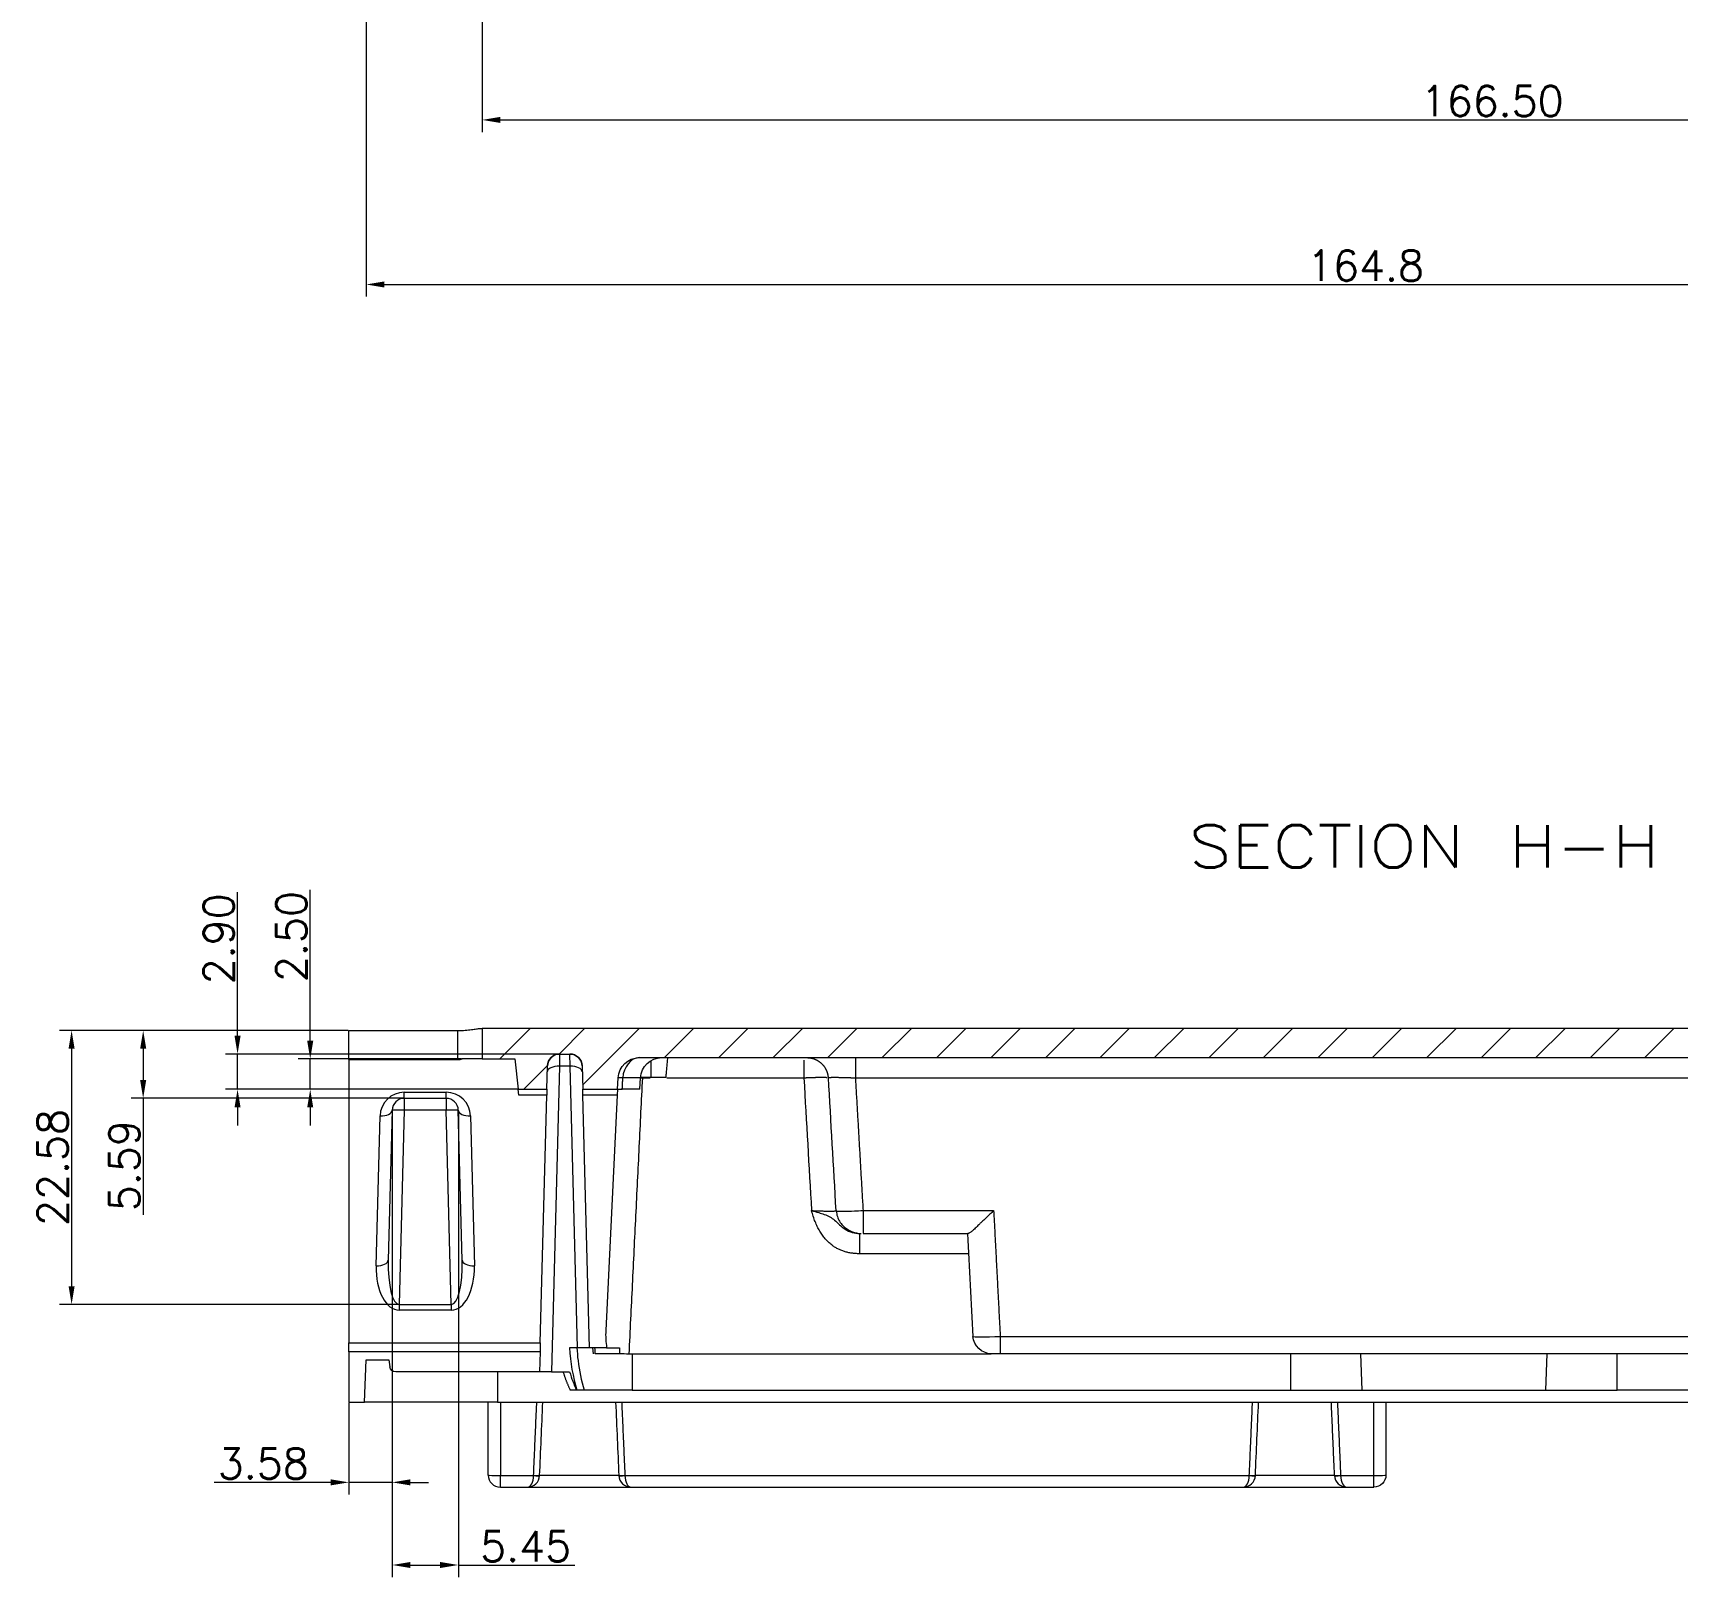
# Model space of a CAD drawing. Header units: millimetres. Extents: x 958 to 3026, y 447 to 1692.
# Drawn here: x 1349.9 to 1485.4, y 1117.7 to 1244.9 of the extents above; entities that cross this region are included whole.
import ezdxf

# ---------------------------------------------------------------- set-up
doc = ezdxf.new("R2010")
doc.units = ezdxf.units.MM
for name, color, linetype, true_color in [('1', 7, 'Continuous', 0xffffff), ('2', 7, 'Continuous', 0xffffff), ('Top', 7, 'Continuous', 0xffffff)]:
    doc.layers.add(name, color=color, linetype=linetype, true_color=true_color)
doc.layers.add('尺寸线层2', color=3, linetype='Continuous')
doc.styles.get("Standard").update_dxf_attribs({"font": 'txt', "bigfont": 'gbcbig.shx'})
doc.styles.add('标准', font='txt.shx')
doc.dimstyles.new('小粟 Standard', dxfattribs={"dimtxt": 2.5, "dimasz": 1.5, "dimexe": 1, "dimexo": 0.05, "dimgap": 0.3, "dimtad": 1, "dimzin": 0, "dimdsep": 46, "dimtxsty": 'Standard', "dimcen": 0.09, "dimadec": 1, "dimazin": 0, "dimtfac": 1, "dimtmove": 0, "dimatfit": 3, "dimfxl": 1, "dimtolj": 1, "dimtzin": 0, "dimlwd": 13, "dimlwe": 13, "dimarcsym": 0})

# ---------------------------------------------------------------- blocks, each defined once
blk = doc.blocks.new('*D71')
at = {"layer": 'Defpoints', "color": 0}
for p in [(1386.93, 1304.14), (1553.43, 1295.67), (1553.43, 1237.75)]:
    blk.add_point(p, dxfattribs=at)
at = {"layer": '尺寸线层2', "color": 0, "lineweight": 13}
for p, q in [((1386.93, 1304.09), (1386.93, 1236.75)), ((1553.43, 1295.62), (1553.43, 1236.75)), ((1388.43, 1237.75), (1551.93, 1237.75))]:
    blk.add_line(p, q, dxfattribs=at)
at = {"layer": '尺寸线层2', "color": 0}
for points in [[(1388.43, 1238), (1388.43, 1237.5), (1386.93, 1237.75)], [(1551.93, 1238), (1551.93, 1237.5), (1553.43, 1237.75)]]:
    blk.add_solid(points, dxfattribs=at)
at = {"layer": '尺寸线层2', "color": 0, "insert": (1470.18, 1239.3), "char_height": 2.5, "attachment_point": 5, "style": '标准'}
blk.add_mtext('\\A1;166.50', dxfattribs=at)
blk = doc.blocks.new('*D75')
at = {"layer": 'Defpoints', "color": 0}
for p in [(1379.51, 1156.14), (1384.96, 1156.14), (1384.96, 1118.66)]:
    blk.add_point(p, dxfattribs=at)
at = {"layer": '尺寸线层2', "color": 0, "lineweight": 13}
for p, q in [((1379.51, 1156.09), (1379.51, 1117.66)), ((1384.96, 1156.09), (1384.96, 1117.66)), ((1381.01, 1118.66), (1383.46, 1118.66)), ((1384.96, 1118.66), (1394.56, 1118.66))]:
    blk.add_line(p, q, dxfattribs=at)
at = {"layer": '尺寸线层2', "color": 0}
for points in [[(1381.01, 1118.91), (1381.01, 1118.41), (1379.51, 1118.66)], [(1383.46, 1118.91), (1383.46, 1118.41), (1384.96, 1118.66)]]:
    blk.add_solid(points, dxfattribs=at)
at = {"layer": '尺寸线层2', "color": 0, "insert": (1390.51, 1120.21), "char_height": 2.5, "attachment_point": 5, "style": '标准'}
blk.add_mtext('\\A1;5.45', dxfattribs=at)
blk = doc.blocks.new('*D76')
at = {"layer": 'Defpoints', "color": 0}
for p in [(1379.51, 1156.14), (1375.93, 1132.07), (1375.93, 1125.47)]:
    blk.add_point(p, dxfattribs=at)
at = {"layer": '尺寸线层2', "color": 0, "lineweight": 13}
for p, q in [((1379.51, 1156.09), (1379.51, 1124.47)), ((1375.93, 1132.02), (1375.93, 1124.47)), ((1374.43, 1125.47), (1364.83, 1125.47)), ((1379.51, 1125.47), (1375.93, 1125.47)), ((1381.01, 1125.47), (1382.51, 1125.47))]:
    blk.add_line(p, q, dxfattribs=at)
at = {"layer": '尺寸线层2', "color": 0}
for points in [[(1374.43, 1125.72), (1374.43, 1125.22), (1375.93, 1125.47)], [(1381.01, 1125.72), (1381.01, 1125.22), (1379.51, 1125.47)]]:
    blk.add_solid(points, dxfattribs=at)
at = {"layer": '尺寸线层2', "color": 0, "insert": (1368.88, 1127.02), "char_height": 2.5, "attachment_point": 5, "style": '标准'}
blk.add_mtext('\\A1;3.58', dxfattribs=at)
blk = doc.blocks.new('*D77')
at = {"layer": 'Defpoints', "color": 0}
for p in [(1385.28, 1160.37), (1372.75, 1157.87), (1389.89, 1157.87)]:
    blk.add_point(p, dxfattribs=at)
at = {"layer": '尺寸线层2', "color": 0, "lineweight": 13}
for p, q in [((1372.75, 1161.87), (1372.75, 1174.29)), ((1385.23, 1160.37), (1371.75, 1160.37)), ((1372.75, 1157.87), (1372.75, 1160.37)), ((1389.84, 1157.87), (1371.75, 1157.87)), ((1372.75, 1156.37), (1372.75, 1154.87))]:
    blk.add_line(p, q, dxfattribs=at)
at = {"layer": '尺寸线层2', "color": 0}
for points in [[(1372.5, 1161.87), (1373, 1161.87), (1372.75, 1160.37)], [(1372.5, 1156.37), (1373, 1156.37), (1372.75, 1157.87)]]:
    blk.add_solid(points, dxfattribs=at)
at = {"layer": '尺寸线层2', "color": 0, "insert": (1371.2, 1170.45), "char_height": 2.5, "attachment_point": 5, "rotation": 90, "style": '标准'}
blk.add_mtext('\\A1;2.50', dxfattribs=at)
blk = doc.blocks.new('*D78')
at = {"layer": 'Defpoints', "color": 0}
for p in [(1393.31, 1160.77), (1366.76, 1157.87), (1389.89, 1157.87)]:
    blk.add_point(p, dxfattribs=at)
at = {"layer": '尺寸线层2', "color": 0, "lineweight": 13}
for p, q in [((1366.76, 1162.27), (1366.76, 1174.1)), ((1393.26, 1160.77), (1365.76, 1160.77)), ((1366.76, 1157.87), (1366.76, 1160.77)), ((1389.84, 1157.87), (1365.76, 1157.87)), ((1366.76, 1156.37), (1366.76, 1154.87))]:
    blk.add_line(p, q, dxfattribs=at)
at = {"layer": '尺寸线层2', "color": 0}
for points in [[(1366.51, 1162.27), (1367.01, 1162.27), (1366.76, 1160.77)], [(1366.51, 1156.37), (1367.01, 1156.37), (1366.76, 1157.87)]]:
    blk.add_solid(points, dxfattribs=at)
at = {"layer": '尺寸线层2', "color": 0, "insert": (1365.21, 1170.26), "char_height": 2.5, "attachment_point": 5, "rotation": 90, "style": '标准'}
blk.add_mtext('\\A1;2.90', dxfattribs=at)
blk = doc.blocks.new('*D79')
at = {"layer": 'Defpoints', "color": 0}
for p in [(1375.93, 1162.71), (1358.98, 1157.12), (1380.51, 1157.12)]:
    blk.add_point(p, dxfattribs=at)
at = {"layer": '尺寸线层2', "color": 0, "lineweight": 13}
for p, q in [((1375.88, 1162.71), (1357.98, 1162.71)), ((1358.98, 1161.21), (1358.98, 1158.62)), ((1380.46, 1157.12), (1357.98, 1157.12)), ((1358.98, 1157.12), (1358.98, 1147.52))]:
    blk.add_line(p, q, dxfattribs=at)
at = {"layer": '尺寸线层2', "color": 0}
for points in [[(1358.73, 1161.21), (1359.23, 1161.21), (1358.98, 1162.71)], [(1358.73, 1158.62), (1359.23, 1158.62), (1358.98, 1157.12)]]:
    blk.add_solid(points, dxfattribs=at)
at = {"layer": '尺寸线层2', "color": 0, "insert": (1357.43, 1151.57), "char_height": 2.5, "attachment_point": 5, "rotation": 90, "style": '标准'}
blk.add_mtext('\\A1;5.59', dxfattribs=at)
blk = doc.blocks.new('*D80')
at = {"layer": 'Defpoints', "color": 0}
for p in [(1375.88, 1162.71), (1353.08, 1140.13), (1380.07, 1140.13)]:
    blk.add_point(p, dxfattribs=at)
at = {"layer": '尺寸线层2', "color": 0, "lineweight": 13}
for p, q in [((1375.83, 1162.71), (1352.08, 1162.71)), ((1353.08, 1161.21), (1353.08, 1141.63)), ((1380.02, 1140.13), (1352.08, 1140.13))]:
    blk.add_line(p, q, dxfattribs=at)
at = {"layer": '尺寸线层2', "color": 0}
for points in [[(1352.83, 1161.21), (1353.33, 1161.21), (1353.08, 1162.71)], [(1352.83, 1141.63), (1353.33, 1141.63), (1353.08, 1140.13)]]:
    blk.add_solid(points, dxfattribs=at)
at = {"layer": '尺寸线层2', "color": 0, "insert": (1351.53, 1151.42), "char_height": 2.5, "attachment_point": 5, "rotation": 90, "style": '标准'}
blk.add_mtext('\\A1;22.58', dxfattribs=at)
blk = doc.blocks.new('*D89')
at = {"layer": 'Defpoints', "color": 0}
for p in [(1542.12, 1289.12), (1377.35, 1286.29), (2714.27, 1257.88), (2553.92, 1243.63), (1542.12, 1224.19), (2714.27, 1211.35)]:
    blk.add_point(p, dxfattribs=at)
at = {"layer": '尺寸线层2', "color": 0, "lineweight": 13}
for p, q in [((1542.12, 1289.07), (1542.12, 1223.19)), ((1377.35, 1286.24), (1377.35, 1223.19)), ((2714.27, 1257.83), (2714.27, 1210.35)), ((2553.92, 1243.58), (2553.92, 1210.35)), ((1378.85, 1224.19), (1540.62, 1224.19)), ((2555.42, 1211.35), (2712.77, 1211.35))]:
    blk.add_line(p, q, dxfattribs=at)
at = {"layer": '尺寸线层2', "color": 0}
for points in [[(1378.85, 1224.44), (1378.85, 1223.94), (1377.35, 1224.19)], [(1540.62, 1224.44), (1540.62, 1223.94), (1542.12, 1224.19)], [(2555.42, 1211.6), (2555.42, 1211.1), (2553.92, 1211.35)], [(2712.77, 1211.6), (2712.77, 1211.1), (2714.27, 1211.35)]]:
    blk.add_solid(points, dxfattribs=at)
at = {"layer": '尺寸线层2', "color": 0, "insert": (1459.74, 1225.74), "char_height": 2.5, "attachment_point": 5}
blk.add_mtext('\\A1;164.8', dxfattribs=at)
at = {"layer": '尺寸线层2', "color": 0, "insert": (2634.1, 1212.9), "char_height": 2.5, "attachment_point": 5, "style": '标准'}
blk.add_mtext('\\A1;160.35%%P0.2', dxfattribs=at)

msp = doc.modelspace()

# ---------------------------------------------------------------- hatches: boundary and pattern name
at = {"layer": 'Top', "linetype": 'Continuous', "lineweight": 13}
h = msp.add_hatch(dxfattribs=at)
h.set_pattern_fill('ANSI31', color=4, style=0)
h.set_pattern_definition([(45, (993.3848, 765.3807), (-2.245064, 2.245064), [])])
edge = h.paths.add_edge_path()
edge.add_line((1535.801, 1155.571), (1530.164, 1155.571))
edge.add_arc((1530.164, 1154.571), 1, 90, 142.00127)
edge.add_line((1529.376, 1155.186), (1527.176, 1152.371))
edge.add_line((1527.176, 1152.371), (1527.176, 1151.671))
edge.add_line((1527.176, 1151.671), (1532.26, 1151.671))
edge.add_ellipse((1532.26, 1149.921), major_axis=(0, 1.75), ratio=1, start_angle=273.49999, end_angle=359.99974, ccw=False)
edge.add_spline(control_points=[(1534.007, 1150.027), (1534.573, 1140.775)], knot_values=[0, 0, 1, 1], degree=1, periodic=0)
edge.add_spline(control_points=[(1534.573, 1140.775), (1534.574, 1140.746), (1534.577, 1140.716), (1534.58, 1140.687), (1534.583, 1140.658), (1534.587, 1140.629)], knot_values=[0, 0, 0, 0, 0, 0, 1, 1, 1, 1, 1, 1], degree=5, periodic=0)
edge.add_ellipse((1532.853, 1140.393), major_axis=(0, 1.75), ratio=1, start_angle=273, end_angle=277.72168, ccw=False)
edge.add_line((1534.6, 1140.485), (1534.757, 1137.492))
edge.add_arc((1536.255, 1137.571), 1.5, 183, 270)
edge.add_line((1536.255, 1136.071), (1542.122, 1136.071))
edge.add_line((1542.122, 1136.071), (1542.226, 1133.071))
edge.add_line((1542.226, 1133.071), (1543.426, 1133.071))
edge.add_line((1543.426, 1133.071), (1543.558, 1134.571))
edge.add_line((1543.558, 1134.571), (1545.051, 1134.571))
edge.add_arc((1545.051, 1135.071), 0.5, 270, 352)
edge.add_line((1545.546, 1135.001), (1545.626, 1135.571))
edge.add_line((1545.626, 1135.571), (1547.504, 1135.571))
edge.add_line((1547.504, 1135.571), (1547.626, 1132.071))
edge.add_line((1547.626, 1132.071), (1548.926, 1132.071))
edge.add_line((1548.926, 1132.071), (1548.926, 1137.571))
edge.add_arc((1547.926, 1137.571), 1, 0, 90)
edge.add_line((1547.926, 1138.571), (1543.026, 1138.571))
edge.add_spline(control_points=[(1543.026, 1138.571), (1543.011, 1138.659), (1542.995, 1138.747), (1542.98, 1138.835)], knot_values=[0, 0, 0, 0, 1, 1, 1, 1], degree=3, periodic=0)
edge.add_spline(control_points=[(1542.98, 1138.835), (1542.958, 1138.959), (1542.92, 1139.082), (1542.798, 1139.349), (1542.701, 1139.492), (1542.488, 1139.715), (1542.374, 1139.804), (1542.253, 1139.874)], knot_values=[0, 0, 0, 0, 0.2888248, 0.2888248, 0.6763363, 0.6763363, 1, 1, 1, 1], degree=3, periodic=0)
edge.add_line((1542.253, 1139.874), (1537.279, 1142.745))
edge.add_spline(control_points=[(1537.279, 1142.745), (1537.194, 1142.795), (1537.121, 1142.865), (1537.067, 1142.952), (1537.036, 1143.049), (1537.03, 1143.148)], knot_values=[0, 0, 0, 0, 0, 0, 1, 1, 1, 1, 1, 1], degree=5, periodic=0)
edge.add_spline(control_points=[(1537.03, 1143.148), (1536.787, 1147.132), (1536.543, 1151.117), (1536.299, 1155.101)], knot_values=[0, 0, 0, 0, 1, 1, 1, 1], degree=3, periodic=0)
edge.add_arc((1535.8, 1155.071), 0.5, 3.5, 89.99948)
edge = h.paths.add_edge_path()
edge.add_arc((1517.356, 1153.671), 2, 240, 270)
edge.add_line((1517.356, 1151.671), (1520.676, 1151.671))
edge.add_line((1520.676, 1151.671), (1520.676, 1152.371))
edge.add_line((1520.676, 1152.371), (1518.477, 1155.186))
edge.add_arc((1517.689, 1154.571), 1, 37.99873, 90)
edge.add_line((1517.672, 1155.571), (1515.199, 1155.571))
edge.add_ellipse((1515.199, 1156.071), major_axis=(0, 0.5), ratio=1, start_angle=149.99987, end_angle=179.99989, ccw=False)
edge.add_line((1514.949, 1155.638), (1502.885, 1162.603))
edge.add_arc((1501.885, 1160.871), 2, 60, 90)
edge.add_line((1501.885, 1162.871), (1386.926, 1162.871))
edge.add_line((1386.926, 1162.871), (1386.926, 1160.371))
edge.add_line((1386.926, 1160.371), (1389.626, 1160.371))
edge.add_line((1389.626, 1160.371), (1389.889, 1157.871))
edge.add_line((1389.889, 1157.871), (1392.259, 1157.871))
edge.add_line((1392.259, 1157.871), (1392.309, 1159.797))
edge.add_ellipse((1393.309, 1159.771), major_axis=(0, 1), ratio=1, start_angle=360, end_angle=448.5, ccw=False)
edge.add_line((1393.309, 1160.771), (1394.161, 1160.771))
edge.add_ellipse((1394.161, 1159.771), major_axis=(0, 1), ratio=1, start_angle=271.5, end_angle=360, ccw=False)
edge.add_line((1395.16, 1159.797), (1395.211, 1157.871))
edge.add_line((1395.211, 1157.871), (1398.085, 1157.871))
edge.add_line((1398.085, 1157.871), (1398.13, 1158.806))
edge.add_ellipse((1399.878, 1158.721), major_axis=(0, 1.75), ratio=1, start_angle=360, end_angle=447.2, ccw=False)
edge.add_line((1399.878, 1160.471), (1501.109, 1160.471))
edge.add_ellipse((1501.109, 1158.721), major_axis=(0, 1.75), ratio=1, start_angle=330, end_angle=360, ccw=False)
edge.add_line((1501.984, 1160.236), (1516.356, 1151.939))

# ---------------------------------------------------------------- linework, layer by layer
at = {"layer": '1', "color": 7, "linetype": 'Continuous', "lineweight": 20}
for p, q in [((1501.885, 1162.871), (1386.926, 1162.871)), ((1386.926, 1162.871), (1386.926, 1160.371)), ((1386.926, 1160.371), (1389.626, 1160.371)), ((1389.626, 1160.371), (1389.889, 1157.871)), ((1393.309, 1160.771), (1394.161, 1160.771)), ((1399.878, 1160.471), (1501.109, 1160.471)), ((1392.259, 1157.871), (1392.309, 1159.797)), ((1395.16, 1159.797), (1395.211, 1157.871)), ((1389.889, 1157.871), (1392.259, 1157.871)), ((1395.211, 1157.871), (1398.085, 1157.871)), ((1398.085, 1157.871), (1398.13, 1158.806))]:
    msp.add_line(p, q, dxfattribs=at)
at = {"layer": '1', "color": 7, "linetype": 'Continuous', "lineweight": 20, "extrusion": (0, 0, -1)}
for centre, radius, start, end in [((-1393.309, 1159.771), 1, 1.5, 90), ((-1394.161, 1159.771), 1, 90, 178.5), ((-1399.878, 1158.721), 1.75, 2.8, 90)]:
    msp.add_arc(centre, radius, start, end, dxfattribs=at)
at = {"layer": '2', "color": 7, "linetype": 'Continuous', "lineweight": 20}
for p, q in [((1375.926, 1162.71), (1384.926, 1162.71)), ((1375.926, 1160.315), (1375.926, 1162.71)), ((1386.926, 1162.871), (1386.926, 1160.371)), ((1501.885, 1162.871), (1386.926, 1162.871)), ((1375.926, 1160.315), (1384.926, 1160.315)), ((1386.926, 1160.371), (1385.281, 1160.371)), ((1386.926, 1160.371), (1389.626, 1160.371)), ((1389.626, 1160.371), (1389.889, 1157.871)), ((1393.309, 1160.771), (1394.161, 1160.771)), ((1399.878, 1160.471), (1501.109, 1160.471)), ((1392.259, 1157.871), (1392.309, 1159.797)), ((1395.16, 1159.797), (1395.211, 1157.871)), ((1389.889, 1157.871), (1392.259, 1157.871)), ((1389.942, 1157.368), (1389.889, 1157.871)), ((1392.259, 1157.871), (1392.245, 1157.368)), ((1395.211, 1157.871), (1398.085, 1157.871)), ((1395.224, 1157.368), (1395.211, 1157.871)), ((1398.085, 1157.871), (1398.06, 1157.368)), ((1398.085, 1157.871), (1398.13, 1158.806)), ((1399.926, 1157.871), (1398.475, 1157.871)), ((1399.926, 1157.871), (1399.976, 1158.812)), ((1399.98, 1158.871), (1400.839, 1158.871)), ((1383.957, 1157.115), (1380.506, 1157.115)), ((1391.711, 1136.965), (1392.245, 1157.368)), ((1395.768, 1136.571), (1395.224, 1157.368)), ((1398.06, 1157.368), (1397.113, 1137.997)), ((1379.506, 1156.141), (1379.182, 1143.788)), ((1385.28, 1143.788), (1384.957, 1156.141)), ((1418.32, 1145.971), (1426.965, 1145.971)), ((1375.926, 1136.22), (1375.926, 1136.965)), ((1375.926, 1136.22), (1375.926, 1132.071)), ((1391.692, 1136.22), (1391.648, 1134.571)), ((1391.711, 1136.965), (1391.692, 1136.22)), ((1394.781, 1136.571), (1394.122, 1136.571)), ((1395.768, 1136.571), (1394.781, 1136.571)), ((1397.186, 1136.571), (1395.768, 1136.571)), ((1396.026, 1136.571), (1396.07, 1136.071)), ((1397.186, 1136.571), (1398.233, 1136.571)), ((1399.016, 1136.071), (1428.881, 1136.071)), ((1429.63, 1136.071), (1428.881, 1136.071)), ((1519.086, 1136.071), (1429.63, 1136.071)), ((1377.226, 1132.071), (1377.349, 1135.571)), ((1377.349, 1135.571), (1379.226, 1135.571)), ((1379.226, 1135.571), (1379.306, 1135.001)), ((1391.648, 1134.571), (1379.802, 1134.571)), ((1392.636, 1134.571), (1391.648, 1134.571)), ((1392.636, 1134.571), (1394.131, 1134.571)), ((1375.926, 1132.071), (1377.226, 1132.071)), ((1387.426, 1126.071), (1387.426, 1132.071)), ((1388.176, 1132.071), (1388.426, 1132.071)), ((1388.426, 1132.071), (1391.427, 1132.071)), ((1391.427, 1132.071), (1398.426, 1132.071)), ((1394.739, 1133.071), (1394.699, 1133.071)), ((1399.276, 1133.071), (1395.328, 1133.071)), ((1398.426, 1132.071), (1450.427, 1132.071)), ((1399.276, 1133.071), (1453.554, 1133.071)), ((1450.427, 1132.071), (1457.426, 1132.071)), ((1457.426, 1132.071), (1460.426, 1132.071)), ((1460.426, 1132.071), (1536.676, 1132.071)), ((1461.426, 1132.071), (1461.426, 1126.071)), ((1536.676, 1133.071), (1480.499, 1133.071)), ((1387.364, 1129.571), (1387.364, 1129.571)), ((1388.426, 1125.071), (1390.664, 1125.071)), ((1390.664, 1125.071), (1399.189, 1125.071)), ((1391.636, 1126.071), (1398.214, 1126.071)), ((1399.189, 1125.071), (1449.664, 1125.071)), ((1449.664, 1125.071), (1458.189, 1125.071)), ((1450.636, 1126.071), (1457.214, 1126.071)), ((1458.189, 1125.071), (1460.426, 1125.071))]:
    msp.add_line(p, q, dxfattribs=at)
at = {"layer": '2', "color": 155, "linetype": 'Continuous', "lineweight": 13}
for p, q in [((1384.926, 1160.315), (1384.926, 1162.71)), ((1393.309, 1160.771), (1393.295, 1159.765)), ((1394.174, 1159.765), (1394.161, 1160.771)), ((1393.295, 1159.765), (1392.636, 1134.571)), ((1394.174, 1159.765), (1393.295, 1159.765)), ((1394.781, 1136.571), (1394.174, 1159.765)), ((1380.506, 1157.618), (1383.957, 1157.618)), ((1380.506, 1157.115), (1380.506, 1157.618)), ((1383.957, 1157.115), (1383.957, 1157.618)), ((1399.976, 1158.812), (1398.519, 1158.812)), ((1400.128, 1158.812), (1400.771, 1158.812)), ((1402.153, 1158.812), (1413.444, 1158.812)), ((1417.689, 1158.806), (1504.459, 1158.806)), ((1380.506, 1157.115), (1380.506, 1156.141)), ((1383.957, 1157.115), (1383.957, 1156.141)), ((1392.245, 1157.368), (1389.942, 1157.368)), ((1398.06, 1157.368), (1395.224, 1157.368)), ((1378.183, 1143.317), (1378.506, 1155.671)), ((1380.506, 1156.141), (1380.086, 1140.129)), ((1383.957, 1156.141), (1380.506, 1156.141)), ((1384.377, 1140.129), (1383.957, 1156.141)), ((1385.957, 1155.671), (1386.28, 1143.317)), ((1418.32, 1147.873), (1429.087, 1147.873)), ((1427.026, 1144.312), (1418.046, 1144.312)), ((1380.086, 1140.129), (1380.086, 1139.659)), ((1380.086, 1140.129), (1384.377, 1140.129)), ((1384.377, 1140.129), (1384.377, 1139.659)), ((1384.377, 1139.659), (1380.086, 1139.659)), ((1429.63, 1137.497), (1519.086, 1137.497)), ((1375.926, 1136.965), (1391.711, 1136.965)), ((1391.692, 1136.22), (1375.926, 1136.22)), ((1399.276, 1136.071), (1399.276, 1133.071)), ((1453.554, 1136.071), (1453.554, 1133.071)), ((1459.33, 1136.071), (1459.433, 1133.071)), ((1474.62, 1133.071), (1474.722, 1136.071)), ((1480.499, 1133.071), (1480.499, 1136.071)), ((1388.176, 1134.571), (1388.176, 1132.071)), ((1388.426, 1132.071), (1388.426, 1126.035)), ((1460.426, 1126.035), (1460.426, 1132.071)), ((1388.426, 1126.035), (1391.163, 1126.035)), ((1388.426, 1125.071), (1388.426, 1126.035)), ((1391.163, 1126.035), (1391.163, 1126.027)), ((1398.69, 1126.035), (1450.163, 1126.035)), ((1398.69, 1126.027), (1398.69, 1126.035)), ((1450.163, 1126.027), (1450.163, 1126.035)), ((1457.69, 1126.035), (1460.426, 1126.035)), ((1457.69, 1126.027), (1457.69, 1126.035)), ((1460.426, 1125.071), (1460.426, 1126.035))]:
    msp.add_line(p, q, dxfattribs=at)
at = {"layer": '2', "color": 7, "linetype": 'Continuous', "lineweight": 20}
for centre, start, end in [((1393.309, 1159.771), 90, 178.5), ((1394.161, 1159.771), 1.5, 90), ((1380.506, 1156.115), 90, 178.5), ((1383.957, 1156.115), 1.5, 90), ((1388.426, 1126.071), 180, 270), ((1390.664, 1126.071), 270, 357.50002), ((1399.189, 1126.071), 182.49998, 270), ((1449.664, 1126.071), 270, 357.50002), ((1458.189, 1126.071), 182.49998, 270)]:
    msp.add_arc(centre, 1, start, end, dxfattribs=at)
at = {"layer": '2', "color": 7, "linetype": 'Continuous', "lineweight": 20, "extrusion": (0, 0, -1)}
for centre, radius, start, end in [((-1399.878, 1158.721), 1.75, 2.8, 90), ((-1401.723, 1158.721), 1.75, 3, 90), ((-1379.802, 1135.071), 0.5, 270, 352), ((-1460.426, 1126.071), 1, 180, 270)]:
    msp.add_arc(centre, radius, start, end, dxfattribs=at)
at = {"layer": '2', "color": 155, "linetype": 'Continuous', "lineweight": 13}
for centre, start, end in [((1380.506, 1155.618), 90, 178.5), ((1383.957, 1155.618), 1.5, 90)]:
    msp.add_arc(centre, 2, start, end, dxfattribs=at)
at = {"layer": '2', "color": 7, "linetype": 'Continuous', "lineweight": 20}
for centre, major_axis, ratio, start_param, end_param in [((1384.926, 1163.807), (0, -3.492), 0.5727054, 0, 0.1784599), ((1399.115, 1138.007), (-0.265, -3.847), 0.5184124, 4.7505916, 5.1304818)]:
    msp.add_ellipse(centre, major_axis=major_axis, ratio=ratio, start_param=start_param, end_param=end_param, dxfattribs=at)
at = {"layer": '2', "color": 155, "linetype": 'Continuous', "lineweight": 13}
for centre, major_axis, ratio, start_param, end_param in [((1393.295, 1159.268), (1, -0.026), 0.4968457, 1.583806, 3.1415927), ((1394.174, 1159.268), (1, 0.026), 0.4968457, 0, 1.5577867), ((1378.506, 1156.167), (1, -0.026), 0.4968457, 4.7253986, 6.2831853), ((1380.506, 1156.115), (1, -0.026), 0.026168, 1.5714816, 3.1415927), ((1383.957, 1156.115), (-1, -0.026), 0.026168, 3.1415927, 4.7117037), ((1385.957, 1156.167), (1, 0.026), 0.4968457, 3.1415927, 4.6993794), ((1380.184, 1143.319), (-0.139, -3.66), 0.5459704, 4.7337395, 6.3038506), ((1378.183, 1143.814), (1, -0.026), 0.4968457, 4.7253986, 6.2831853), ((1380.184, 1143.816), (-0.113, -3.687), 0.2710703, 4.7284482, 6.2985593), ((1384.279, 1143.816), (0.113, -3.687), 0.2710703, 6.2678113, 7.8379224), ((1384.279, 1143.319), (0.139, -3.66), 0.5459704, 6.26252, 7.8326311), ((1386.28, 1143.814), (1, 0.026), 0.4968457, 3.1415927, 4.6993794), ((1429.632, 1137.571), (-2.249, -0.078), 0.0325121, 0.0005686, 1.5688083), ((1399.276, 1137.435), (0, -9.058), 0.5716398, 4.8079337, 5.2150955), ((1399.276, 1139.572), (0, -10.376), 0.5659834, 5.2153422, 5.3895387), ((1388.426, 1126.071), (-1, 0), 0.0356915, 0, 1.5707963), ((1390.664, 1126.071), (0, -1), 0.5, 0, 1.5271631), ((1391.163, 1126.049), (-0.5, 0.022), 0.043578, 1.572699, 3.1415612), ((1398.69, 1126.049), (-0.5, -0.022), 0.043578, 0.0000315, 1.5688937), ((1399.189, 1126.071), (0, -1), 0.5, 4.7560222, 6.2831853), ((1449.664, 1126.071), (0, -1), 0.5, 0, 1.5271631), ((1450.163, 1126.049), (-0.5, 0.022), 0.043578, 1.572699, 3.1415612), ((1457.69, 1126.049), (-0.5, -0.022), 0.043578, 0.0000315, 1.5688937), ((1458.189, 1126.071), (0, -1), 0.5, 4.7560222, 6.2831853), ((1460.426, 1126.071), (1, 0), 0.0356915, 4.712389, 6.2831853)]:
    msp.add_ellipse(centre, major_axis=major_axis, ratio=ratio, start_param=start_param, end_param=end_param, dxfattribs=at)
at = {"layer": '2', "color": 7, "linetype": 'Continuous', "lineweight": 20}
for points, degree, knots in [([(1384.926, 1162.71), (1384.98, 1162.71), (1385.086, 1162.711), (1385.289, 1162.716), (1385.62, 1162.732), (1386.058, 1162.78), (1386.403, 1162.835), (1386.623, 1162.865), (1386.711, 1162.869), (1386.756, 1162.871)], 3, [0, 0, 0, 0, 0.0690336, 0.1356642, 0.2628025, 0.5016048, 0.74036, 0.8667186, 1, 1, 1, 1]), ([(1398.085, 1157.871), (1398.085, 1157.871), (1398.085, 1157.871), (1398.095, 1157.871), (1398.128, 1157.871), (1398.22, 1157.871), (1398.263, 1157.871), (1398.362, 1157.871), (1398.415, 1157.871), (1398.475, 1157.871)], 3, [0, 0, 0, 0, 0.0678594, 0.0678594, 0.4993414, 0.4993414, 0.7611585, 0.7611585, 1, 1, 1, 1]), ([(1416.118, 1147.839), (1416.129, 1147.683), (1416.184, 1147.389), (1416.371, 1146.983), (1416.632, 1146.645), (1416.944, 1146.38), (1417.283, 1146.185), (1417.618, 1146.057), (1417.929, 1145.986), (1418.098, 1145.971), (1418.173, 1145.971)], 3, [0, 0, 0, 0, 0.147135, 0.2887571, 0.425517, 0.5569431, 0.6816505, 0.7978879, 0.9041838, 1, 1, 1, 1]), ([(1429.087, 1147.873), (1428.979, 1147.768), (1428.76, 1147.555), (1428.426, 1147.245), (1428.154, 1146.987), (1427.945, 1146.783), (1427.743, 1146.571), (1427.548, 1146.378), (1427.369, 1146.225), (1427.252, 1146.132), (1427.151, 1146.06), (1427.069, 1146.009), (1427.004, 1145.977), (1426.978, 1145.973), (1426.965, 1145.971)], 3, [0, 0, 0, 0, 0.1195509, 0.2430056, 0.3697029, 0.4340287, 0.4988115, 0.6336855, 0.6984964, 0.7616631, 0.8232917, 0.8834827, 0.942343, 1, 1, 1, 1]), ([(1398.238, 1136.071), (1398.084, 1136.071), (1397.915, 1136.071), (1397.58, 1136.071), (1397.408, 1136.071), (1397.085, 1136.071), (1396.93, 1136.071), (1396.657, 1136.071), (1396.535, 1136.071), (1396.354, 1136.071), (1396.287, 1136.071), (1396.241, 1136.071)], 3, [0, 0, 0, 0, 0.2063352, 0.2063352, 0.4127342, 0.4127342, 0.6182238, 0.6182238, 0.8230068, 0.8230068, 1, 1, 1, 1]), ([(1398.239, 1136.081), (1398.246, 1136.081), (1398.49, 1136.08), (1398.757, 1136.075), (1399.016, 1136.071)], 3, [0, 0, 0, 0, 0.030754, 1, 1, 1, 1]), ([(1387.428, 1132.071), (1387.244, 1132.071), (1386.518, 1132.071), (1384.941, 1132.071), (1383.341, 1132.071), (1382.297, 1132.071), (1381.121, 1132.071), (1379.91, 1132.071), (1379.144, 1132.071), (1378.372, 1132.071), (1377.627, 1132.071), (1377.327, 1132.071), (1377.226, 1132.071), (1377.226, 1132.071)], 2, [0, 0, 0, 0.0216267, 0.0868516, 0.2173013, 0.302493, 0.3663868, 0.4782009, 0.5633926, 0.6272864, 0.7391004, 0.8695502, 0.9347751, 1, 1, 1]), ([(1394.699, 1133.071), (1394.64, 1133.071), (1394.58, 1133.071), (1394.468, 1133.071), (1394.414, 1133.071), (1394.325, 1133.071), (1394.288, 1133.071), (1394.23, 1133.071), (1394.209, 1133.071), (1394.182, 1133.071), (1394.176, 1133.071), (1394.176, 1133.071)], 3, [0, 0, 0, 0, 0.2098646, 0.2098646, 0.4210417, 0.4210417, 0.6178282, 0.6178282, 0.814253, 0.814253, 1, 1, 1, 1]), ([(1395.328, 1133.071), (1395.272, 1133.071), (1395.199, 1133.071), (1395.053, 1133.071), (1394.982, 1133.071), (1394.853, 1133.071), (1394.796, 1133.071), (1394.739, 1133.071)], 3, [0, 0, 0, 0, 0.4325839, 0.4325839, 0.7613145, 0.7613145, 1, 1, 1, 1]), ([(1453.554, 1133.071), (1454.924, 1133.071), (1456.288, 1133.071), (1458.41, 1133.071), (1459.159, 1133.071), (1459.433, 1133.071)], 3, [0, 0, 0, 0, 0.5, 0.5, 1, 1, 1, 1]), ([(1459.929, 1133.071), (1460.529, 1133.071), (1461.536, 1133.071), (1464.039, 1133.071), (1465.531, 1133.071), (1468.522, 1133.071), (1470.014, 1133.071), (1472.517, 1133.071), (1473.523, 1133.071), (1474.124, 1133.071)], 3, [0, 0, 0, 0, 0.25, 0.25, 0.5, 0.5, 0.75, 0.75, 1, 1, 1, 1]), ([(1474.62, 1133.071), (1474.894, 1133.071), (1475.643, 1133.071), (1477.765, 1133.071), (1479.129, 1133.071), (1480.499, 1133.071)], 3, [0, 0, 0, 0, 0.5, 0.5, 1, 1, 1, 1])]:
    msp.add_open_spline(points, degree=degree, knots=knots, dxfattribs=at)
for points, degree in [([(1386.756, 1162.871), (1386.926, 1162.871), (1386.926, 1162.871)], 2), ([(1375.926, 1160.315), (1375.926, 1136.965)], 1), ([(1402.085, 1158.871), (1402.225, 1160.471)], 1), ([(1413.694, 1160.471), (1414.224, 1160.471), (1414.753, 1160.27), (1415.18, 1159.867), (1415.411, 1159.35), (1415.441, 1158.821)], 5), ([(1400.839, 1158.871), (1401.488, 1158.85), (1402.081, 1158.835), (1402.085, 1158.871)], 3), ([(1415.441, 1158.821), (1415.652, 1155.166), (1415.863, 1151.511), (1416.073, 1147.856)], 3), ([(1416.073, 1147.856), (1416.081, 1147.852), (1416.089, 1147.848), (1416.099, 1147.845)], 3), ([(1418.046, 1145.971), (1418.056, 1145.971), (1418.063, 1145.971), (1418.068, 1145.971), (1418.07, 1145.971), (1418.07, 1145.971)], 5), ([(1426.939, 1145.971), (1427.087, 1143.144), (1427.235, 1140.318), (1427.383, 1137.492)], 3), ([(1428.881, 1136.071), (1428.122, 1136.071), (1427.423, 1136.734), (1427.383, 1137.492)], 3), ([(1476.207, 1136.071), (1476.211, 1136.037)], 1), ([(1393.598, 1134.569), (1393.836, 1133.806), (1394.18, 1133.071)], 2), ([(1388.176, 1132.071), (1387.802, 1132.071), (1387.428, 1132.071)], 2), ([(1391.663, 1126.031), (1391.751, 1128.044), (1391.839, 1130.057), (1391.926, 1132.071)], 3), ([(1397.926, 1132.071), (1398.014, 1130.057), (1398.102, 1128.044), (1398.19, 1126.031)], 3), ([(1450.663, 1126.031), (1450.751, 1128.044), (1450.839, 1130.057), (1450.926, 1132.071)], 3), ([(1457.19, 1126.031), (1456.926, 1132.071)], 1), ([(1459.433, 1133.071), (1459.543, 1133.071), (1459.709, 1133.071), (1459.929, 1133.071)], 3), ([(1474.124, 1133.071), (1474.344, 1133.071), (1474.51, 1133.071), (1474.62, 1133.071)], 3), ([(1391.663, 1126.027), (1391.663, 1126.028), (1391.663, 1126.03), (1391.663, 1126.031)], 3), ([(1398.19, 1126.031), (1398.19, 1126.03), (1398.19, 1126.028), (1398.19, 1126.027)], 3), ([(1450.663, 1126.027), (1450.663, 1126.028), (1450.663, 1126.03), (1450.663, 1126.031)], 3), ([(1457.19, 1126.027), (1457.19, 1126.031)], 1)]:
    msp.add_open_spline(points, degree=degree, dxfattribs=at)
at = {"layer": '2', "color": 155, "linetype": 'Continuous', "lineweight": 13}
for points, degree in [([(1399.878, 1160.471), (1399.189, 1160.471), (1398.555, 1159.697), (1398.519, 1158.812)], 3), ([(1413.444, 1160.251), (1413.444, 1160.079), (1413.444, 1159.829), (1413.444, 1159.515), (1413.444, 1159.166), (1413.444, 1158.812)], 5), ([(1417.689, 1160.471), (1417.689, 1160.471), (1417.689, 1159.693), (1417.689, 1158.806)], 3), ([(1400.84, 1160.19), (1400.839, 1158.871)], 1), ([(1398.519, 1158.812), (1398.37, 1158.815), (1398.252, 1158.816), (1398.171, 1158.815), (1398.131, 1158.812), (1398.13, 1158.806)], 5), ([(1400.128, 1158.812), (1399.016, 1136.071)], 1), ([(1399.984, 1158.818), (1400.012, 1158.817), (1400.041, 1158.816), (1400.07, 1158.815), (1400.099, 1158.813), (1400.128, 1158.812)], 5), ([(1413.444, 1158.812), (1413.655, 1155.163), (1413.865, 1151.515), (1414.075, 1147.866)], 3), ([(1417.689, 1158.806), (1418.32, 1147.873)], 1), ([(1418.046, 1144.312), (1415.019, 1144.312), (1414.075, 1147.866)], 2), ([(1429.087, 1147.873), (1429.63, 1137.497)], 1), ([(1418.046, 1144.312), (1418.046, 1144.843), (1418.046, 1145.363), (1418.046, 1145.769), (1418.046, 1145.971), (1418.046, 1145.971)], 5), ([(1429.63, 1137.497), (1429.63, 1136.737), (1429.63, 1136.071), (1429.63, 1136.071)], 3), ([(1391.163, 1126.035), (1391.427, 1132.071)], 1), ([(1398.426, 1132.071), (1398.69, 1126.035)], 1), ([(1450.163, 1126.035), (1450.427, 1132.071)], 1), ([(1457.426, 1132.071), (1457.69, 1126.035)], 1), ([(1391.163, 1126.035), (1391.424, 1126.024), (1391.662, 1126.022), (1391.663, 1126.031)], 3), ([(1398.19, 1126.031), (1398.191, 1126.022), (1398.428, 1126.024), (1398.69, 1126.035)], 3), ([(1450.163, 1126.035), (1450.424, 1126.024), (1450.662, 1126.022), (1450.663, 1126.031)], 3), ([(1457.19, 1126.031), (1457.191, 1126.022), (1457.428, 1126.024), (1457.69, 1126.035)], 3)]:
    msp.add_open_spline(points, degree=degree, dxfattribs=at)
for points, degree, knots in [([(1398.475, 1157.871), (1398.475, 1157.874), (1398.486, 1158.114), (1398.5, 1158.394), (1398.508, 1158.576), (1398.517, 1158.764), (1398.519, 1158.812)], 2, [0, 0, 0, 0.0064793, 0.5104019, 0.6008703, 0.8972647, 1, 1, 1]), ([(1413.444, 1158.812), (1413.895, 1158.835), (1414.346, 1158.852), (1414.748, 1158.86), (1415.089, 1158.86), (1415.288, 1158.849), (1415.306, 1158.848), (1415.322, 1158.846), (1415.337, 1158.845)], 5, [0, 0, 0, 0, 0, 0, 0.9052565, 0.9052565, 0.9052565, 1, 1, 1, 1, 1, 1]), ([(1415.441, 1158.821), (1415.44, 1158.836), (1415.523, 1158.847), (1415.691, 1158.853), (1416.13, 1158.855), (1416.749, 1158.842), (1417.054, 1158.832), (1417.371, 1158.82), (1417.689, 1158.806)], 5, [0, 0, 0, 0, 0, 0, 0.5505849, 0.5505849, 0.5505849, 1, 1, 1, 1, 1, 1]), ([(1414.075, 1147.866), (1414.2, 1147.86), (1414.455, 1147.847), (1414.833, 1147.837), (1415.193, 1147.831), (1415.511, 1147.828), (1415.768, 1147.828), (1415.948, 1147.832), (1416.055, 1147.839), (1416.067, 1147.85), (1416.073, 1147.856)], 3, [0, 0, 0, 0, 0.1189923, 0.2442367, 0.3738271, 0.505332, 0.6360684, 0.7634448, 0.8852779, 1, 1, 1, 1]), ([(1414.075, 1147.866), (1414.277, 1147.812), (1414.641, 1147.715), (1415.152, 1147.553), (1415.595, 1147.358), (1415.991, 1147.083), (1416.374, 1146.702), (1416.843, 1146.312), (1417.416, 1146.027), (1417.837, 1145.989), (1418.046, 1145.971)], 3, [0, 0, 0, 0, 0.1288875, 0.2331896, 0.3526965, 0.4766417, 0.6062012, 0.7382019, 0.8695481, 1, 1, 1, 1]), ([(1416.099, 1147.845), (1416.118, 1147.838), (1416.2, 1147.818), (1416.68, 1147.809), (1417.494, 1147.83), (1418.079, 1147.86), (1418.32, 1147.873)], 3, [0, 0, 0, 0, 0.1463633, 0.4628492, 0.7793351, 1, 1, 1, 1]), ([(1418.32, 1147.873), (1418.32, 1147.366), (1418.32, 1146.872), (1418.32, 1146.172), (1418.32, 1145.971), (1418.32, 1145.971)], 3, [0, 0, 0, 0, 0.5, 0.5, 1, 1, 1, 1]), ([(1394.729, 1136.571), (1394.751, 1136.214), (1394.783, 1135.859), (1394.928, 1134.684), (1395.09, 1133.867), (1395.328, 1133.071)], 3, [0, 0, 0, 0, 0.3013612, 0.3013612, 1, 1, 1, 1]), ([(1396.241, 1136.071), (1396.236, 1136.196), (1396.231, 1136.322), (1396.225, 1136.489), (1396.224, 1136.53), (1396.222, 1136.571)], 3, [0, 0, 0, 0, 0.7544369, 0.7544369, 1, 1, 1, 1]), ([(1398.233, 1136.571), (1398.233, 1136.54), (1398.233, 1136.508), (1398.235, 1136.345), (1398.237, 1136.213), (1398.239, 1136.081)], 3, [0, 0, 0, 0, 0.1903376, 0.1903376, 1, 1, 1, 1])]:
    msp.add_open_spline(points, degree=degree, knots=knots, dxfattribs=at)

# ---------------------------------------------------------------- texts
at = {"layer": 'Top', "color": 6, "linetype": 'Continuous', "lineweight": -3, "insert": (1464.571, 1176.143), "char_height": 3.5, "attachment_point": 8, "line_spacing_factor": 0.903614, "style": '标准'}
msp.add_mtext('\\W1.1829;SECTION \\H3.50;H-H\\H3.50;', dxfattribs=at)

# ---------------------------------------------------------------- dimensions: what is measured, and where the dimension line sits
at = {"layer": '尺寸线层2'}
dim = msp.add_linear_dim(base=(1553.426, 1237.75), p1=(1386.926, 1304.143), p2=(1553.426, 1295.672), dimstyle='小粟 Standard', override={"dimtxsty": '标准'}, dxfattribs=at)
dim.commit()
dim.dimension.update_dxf_attribs({"geometry": '*D71', "text_midpoint": (1470.176, 1239.3)})
dim = msp.add_linear_dim(base=(2714.273, 1211.348), p1=(2553.923, 1243.628), p2=(2714.273, 1257.878), text='<>%%P0.2', dimstyle='小粟 Standard', override={"dimtxsty": '标准'}, dxfattribs=at)
dim.commit()
dim.dimension.update_dxf_attribs({"geometry": '*D89', "text_midpoint": (2634.098, 1211.348), "dimtype": 160})
dim = msp.add_linear_dim(base=(1542.122, 1224.194), p1=(1377.349, 1286.293), p2=(1542.122, 1289.122), text='164.8', dimstyle='小粟 Standard', dxfattribs=at)
dim.commit()
dim.dimension.update_dxf_attribs({"geometry": '*D89', "text_midpoint": (1459.735, 1225.744)})
for base, p1, p2, picture, middle in [((1366.757, 1157.871), (1393.309, 1160.771), (1389.889, 1157.871), '*D78', (1366.757, 1170.263)), ((1372.753, 1157.871), (1385.281, 1160.371), (1389.889, 1157.871), '*D77', (1372.753, 1170.45)), ((1353.078, 1140.129), (1375.876, 1162.71), (1380.071, 1140.129), '*D80', (1353.078, 1151.42)), ((1358.980672, 1157.115131), (1375.926425, 1162.710127), (1380.505565, 1157.115131), '*D79', (1358.980672, 1151.565131))]:
    dim = msp.add_linear_dim(base=base, p1=p1, p2=p2, angle=90, dimstyle='小粟 Standard', override={"dimtxsty": '标准'}, dxfattribs=at)
    dim.commit()
    dim.dimension.update_dxf_attribs({"geometry": picture, "text_midpoint": middle, "dimtype": 160})
for base, p2, picture, middle in [((1375.926, 1125.469), (1375.926, 1132.071), '*D76', (1368.876, 1125.469)), ((1384.957, 1118.663), (1384.957, 1156.141), '*D75', (1390.507, 1118.663))]:
    dim = msp.add_linear_dim(base=base, p1=(1379.506, 1156.141), p2=p2, dimstyle='小粟 Standard', override={"dimtxsty": '标准'}, dxfattribs=at)
    dim.commit()
    dim.dimension.update_dxf_attribs({"geometry": picture, "text_midpoint": middle, "dimtype": 160})

doc.saveas('drawing.dxf')
